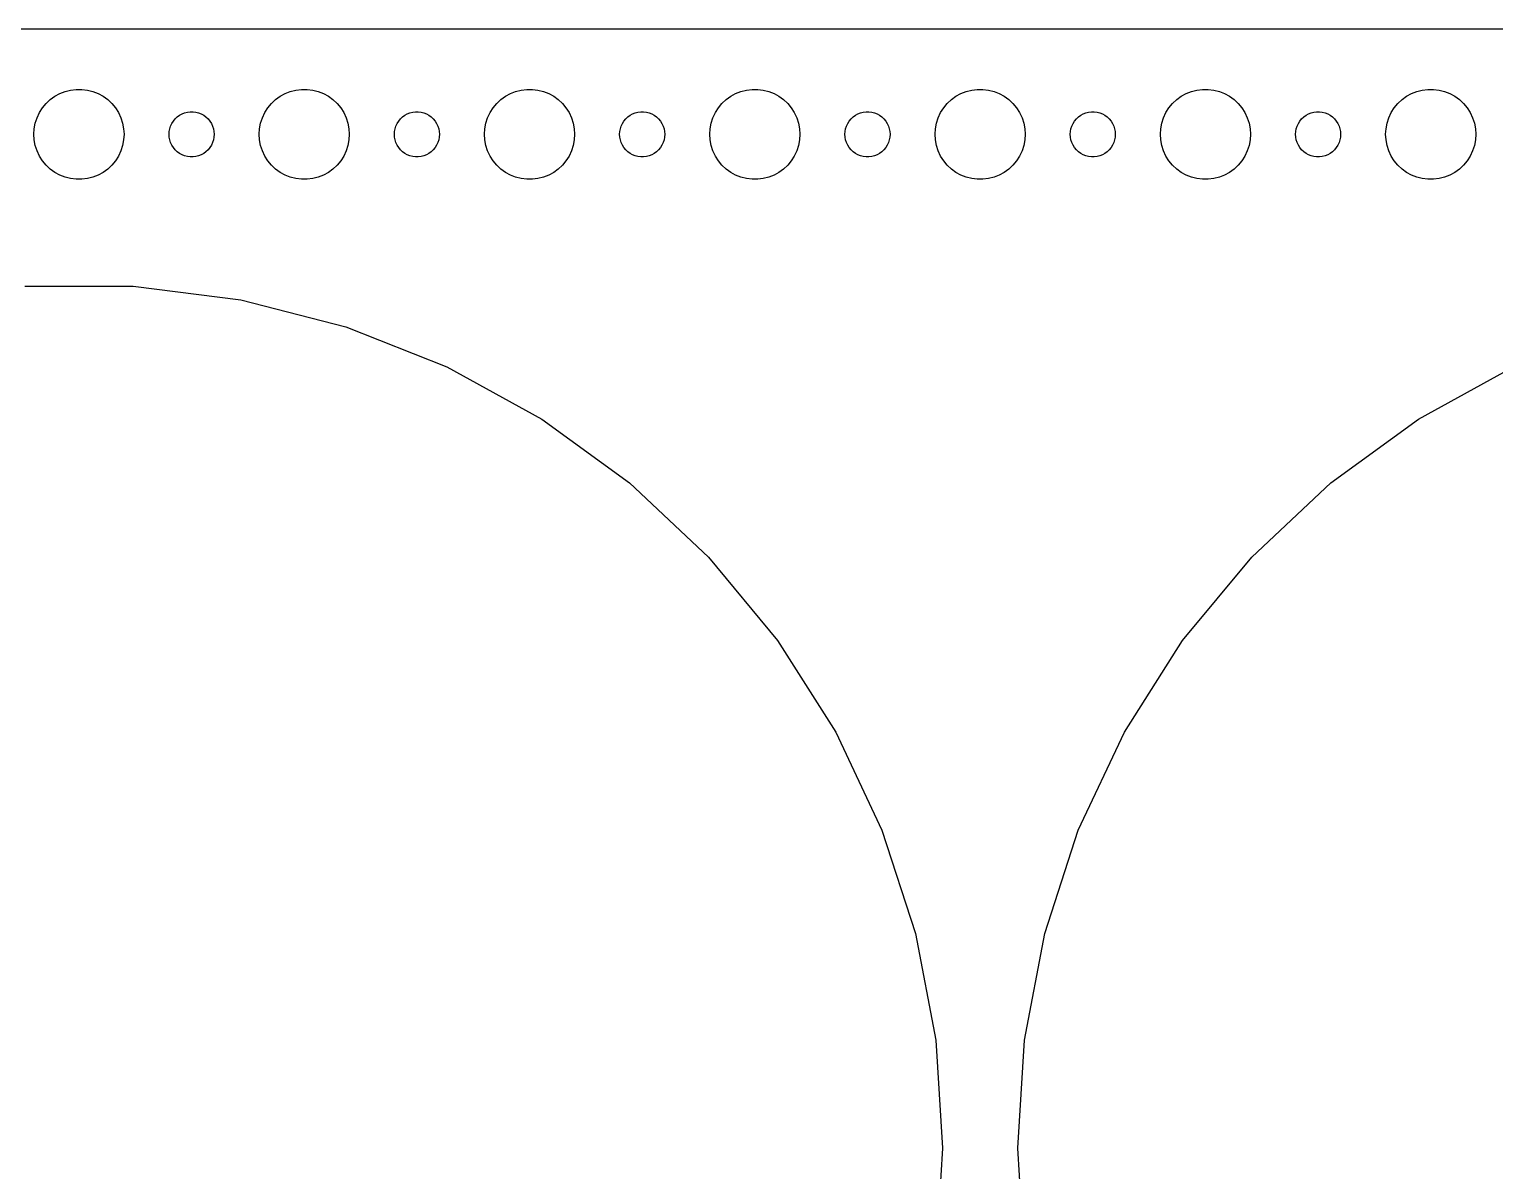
# Model space of a CAD drawing. Header units: metres. Extents: x -187 to 187, y -74 to 74.
# Drawn here: x -3.3 to 94.3, y -1.5 to 74.5 of the extents above; entities that cross this region are included whole.
import ezdxf

# ---------------------------------------------------------------- set-up
doc = ezdxf.new("R2010")
doc.units = ezdxf.units.M

msp = doc.modelspace()

# ---------------------------------------------------------------- linework, layer by layer
for p, q in [((182.314, 74.4901), (-182.314, 74.4901)), ((-1.27733, 70.2145), (-0.92705, 70.3532)), ((-0.92705, 70.3532), (-0.56213, 70.4469)), ((-0.56213, 70.4469), (-0.18837, 70.4941)), ((-0.18837, 70.4941), (0.18837, 70.4941)), ((0.18837, 70.4941), (0.56213, 70.4469)), ((0.56213, 70.4469), (0.92705, 70.3532)), ((0.92705, 70.3532), (1.27733, 70.2145)), ((13.7227, 70.2145), (14.0729, 70.3532)), ((14.0729, 70.3532), (14.4379, 70.4469)), ((14.4379, 70.4469), (14.8116, 70.4941)), ((14.8116, 70.4941), (15.1884, 70.4941)), ((15.1884, 70.4941), (15.5621, 70.4469)), ((15.5621, 70.4469), (15.927, 70.3532)), ((15.927, 70.3532), (16.2773, 70.2145)), ((28.7227, 70.2145), (29.0729, 70.3532)), ((29.0729, 70.3532), (29.4379, 70.4469)), ((29.4379, 70.4469), (29.8116, 70.4941)), ((29.8116, 70.4941), (30.1884, 70.4941)), ((30.1884, 70.4941), (30.5621, 70.4469)), ((30.5621, 70.4469), (30.927, 70.3532)), ((30.927, 70.3532), (31.2773, 70.2145)), ((43.7227, 70.2145), (44.0729, 70.3532)), ((44.0729, 70.3532), (44.4379, 70.4469)), ((44.4379, 70.4469), (44.8116, 70.4941)), ((44.8116, 70.4941), (45.1884, 70.4941)), ((45.1884, 70.4941), (45.5621, 70.4469)), ((45.5621, 70.4469), (45.927, 70.3532)), ((45.927, 70.3532), (46.2773, 70.2145)), ((58.7227, 70.2145), (59.0729, 70.3532)), ((59.0729, 70.3532), (59.4379, 70.4469)), ((59.4379, 70.4469), (59.8116, 70.4941)), ((59.8116, 70.4941), (60.1884, 70.4941)), ((60.1884, 70.4941), (60.5621, 70.4469)), ((60.5621, 70.4469), (60.927, 70.3532)), ((60.927, 70.3532), (61.2773, 70.2145)), ((73.7227, 70.2145), (74.073, 70.3532)), ((74.073, 70.3532), (74.4379, 70.4469)), ((74.4379, 70.4469), (74.8116, 70.4941)), ((74.8116, 70.4941), (75.1884, 70.4941)), ((75.1884, 70.4941), (75.5621, 70.4469)), ((75.5621, 70.4469), (75.927, 70.3532)), ((75.927, 70.3532), (76.2773, 70.2145)), ((88.7227, 70.2145), (89.073, 70.3532)), ((89.073, 70.3532), (89.4379, 70.4469)), ((89.4379, 70.4469), (89.8116, 70.4941)), ((89.8116, 70.4941), (90.1884, 70.4941)), ((90.1884, 70.4941), (90.5621, 70.4469)), ((90.5621, 70.4469), (90.927, 70.3532)), ((90.927, 70.3532), (91.2773, 70.2145)), ((-2.42705, 69.2634), (-2.1869, 69.5536)), ((-2.1869, 69.5536), (-1.91226, 69.8115)), ((-1.91226, 69.8115), (-1.60747, 70.033)), ((-1.60747, 70.033), (-1.27733, 70.2145)), ((1.27733, 70.2145), (1.60747, 70.033)), ((1.60747, 70.033), (1.91226, 69.8115)), ((1.91226, 69.8115), (2.1869, 69.5536)), ((2.1869, 69.5536), (2.42705, 69.2634)), ((12.5729, 69.2634), (12.8131, 69.5536)), ((12.8131, 69.5536), (13.0877, 69.8115)), ((13.0877, 69.8115), (13.3925, 70.033)), ((13.3925, 70.033), (13.7227, 70.2145)), ((16.2773, 70.2145), (16.6075, 70.033)), ((16.6075, 70.033), (16.9123, 69.8115)), ((16.9123, 69.8115), (17.1869, 69.5536)), ((17.1869, 69.5536), (17.427, 69.2634)), ((27.5729, 69.2634), (27.8131, 69.5536)), ((27.8131, 69.5536), (28.0877, 69.8115)), ((28.0877, 69.8115), (28.3925, 70.033)), ((28.3925, 70.033), (28.7227, 70.2145)), ((31.2773, 70.2145), (31.6075, 70.033)), ((31.6075, 70.033), (31.9123, 69.8115)), ((31.9123, 69.8115), (32.1869, 69.5536)), ((32.1869, 69.5536), (32.427, 69.2634)), ((42.5729, 69.2634), (42.8131, 69.5536)), ((42.8131, 69.5536), (43.0877, 69.8115)), ((43.0877, 69.8115), (43.3925, 70.033)), ((43.3925, 70.033), (43.7227, 70.2145)), ((46.2773, 70.2145), (46.6075, 70.033)), ((46.6075, 70.033), (46.9123, 69.8115)), ((46.9123, 69.8115), (47.1869, 69.5536)), ((47.1869, 69.5536), (47.427, 69.2634)), ((57.5729, 69.2634), (57.8131, 69.5536)), ((57.8131, 69.5536), (58.0877, 69.8115)), ((58.0877, 69.8115), (58.3925, 70.033)), ((58.3925, 70.033), (58.7227, 70.2145)), ((61.2773, 70.2145), (61.6075, 70.033)), ((61.6075, 70.033), (61.9123, 69.8115)), ((61.9123, 69.8115), (62.1869, 69.5536)), ((62.1869, 69.5536), (62.427, 69.2634)), ((72.573, 69.2634), (72.8131, 69.5536)), ((72.8131, 69.5536), (73.0877, 69.8115)), ((73.0877, 69.8115), (73.3925, 70.033)), ((73.3925, 70.033), (73.7227, 70.2145)), ((76.2773, 70.2145), (76.6075, 70.033)), ((76.6075, 70.033), (76.9123, 69.8115)), ((76.9123, 69.8115), (77.1869, 69.5536)), ((77.1869, 69.5536), (77.427, 69.2634)), ((87.573, 69.2634), (87.8131, 69.5536)), ((87.8131, 69.5536), (88.0877, 69.8115)), ((88.0877, 69.8115), (88.3925, 70.033)), ((88.3925, 70.033), (88.7227, 70.2145)), ((91.2773, 70.2145), (91.6075, 70.033)), ((91.6075, 70.033), (91.9123, 69.8115)), ((91.9123, 69.8115), (92.1869, 69.5536)), ((92.1869, 69.5536), (92.427, 69.2634)), ((-2.90575, 68.2461), (-2.78932, 68.6044)), ((-2.78932, 68.6044), (-2.62891, 68.9453)), ((-2.62891, 68.9453), (-2.42705, 69.2634)), ((2.42705, 69.2634), (2.62891, 68.9453)), ((2.62891, 68.9453), (2.78932, 68.6044)), ((2.78932, 68.6044), (2.90575, 68.2461)), ((6.18553, 68.2226), (6.28647, 68.3817)), ((6.28647, 68.3817), (6.40654, 68.5268)), ((6.40654, 68.5268), (6.54385, 68.6558)), ((6.54385, 68.6558), (6.69626, 68.7665)), ((6.69626, 68.7665), (6.86133, 68.8572)), ((6.86133, 68.8572), (7.03647, 68.9266)), ((7.03647, 68.9266), (7.21892, 68.9734)), ((7.21892, 68.9734), (7.40581, 68.997)), ((7.40581, 68.997), (7.59418, 68.997)), ((7.59418, 68.997), (7.78107, 68.9734)), ((7.78107, 68.9734), (7.96352, 68.9266)), ((7.96352, 68.9266), (8.13866, 68.8572)), ((8.13866, 68.8572), (8.30373, 68.7665)), ((8.30373, 68.7665), (8.45613, 68.6558)), ((8.45613, 68.6558), (8.59344, 68.5268)), ((8.59344, 68.5268), (8.71352, 68.3817)), ((8.71352, 68.3817), (8.81445, 68.2226)), ((12.0942, 68.2461), (12.2107, 68.6044)), ((12.2107, 68.6044), (12.3711, 68.9453)), ((12.3711, 68.9453), (12.5729, 69.2634)), ((17.427, 69.2634), (17.6289, 68.9453)), ((17.6289, 68.9453), (17.7893, 68.6044)), ((17.7893, 68.6044), (17.9057, 68.2461)), ((21.1855, 68.2226), (21.2865, 68.3817)), ((21.2865, 68.3817), (21.4065, 68.5268)), ((21.4065, 68.5268), (21.5439, 68.6558)), ((21.5439, 68.6558), (21.6963, 68.7665)), ((21.6963, 68.7665), (21.8613, 68.8572)), ((21.8613, 68.8572), (22.0365, 68.9266)), ((22.0365, 68.9266), (22.2189, 68.9734)), ((22.2189, 68.9734), (22.4058, 68.997)), ((22.4058, 68.997), (22.5942, 68.997)), ((22.5942, 68.997), (22.7811, 68.9734)), ((22.7811, 68.9734), (22.9635, 68.9266)), ((22.9635, 68.9266), (23.1387, 68.8572)), ((23.1387, 68.8572), (23.3037, 68.7665)), ((23.3037, 68.7665), (23.4561, 68.6558)), ((23.4561, 68.6558), (23.5934, 68.5268)), ((23.5934, 68.5268), (23.7135, 68.3817)), ((23.7135, 68.3817), (23.8145, 68.2226)), ((27.0942, 68.2461), (27.2107, 68.6044)), ((27.2107, 68.6044), (27.3711, 68.9453)), ((27.3711, 68.9453), (27.5729, 69.2634)), ((32.427, 69.2634), (32.6289, 68.9453)), ((32.6289, 68.9453), (32.7893, 68.6044)), ((32.7893, 68.6044), (32.9057, 68.2461)), ((36.1855, 68.2226), (36.2865, 68.3817)), ((36.2865, 68.3817), (36.4065, 68.5268)), ((36.4065, 68.5268), (36.5439, 68.6558)), ((36.5439, 68.6558), (36.6963, 68.7665)), ((36.6963, 68.7665), (36.8613, 68.8572)), ((36.8613, 68.8572), (37.0365, 68.9266)), ((37.0365, 68.9266), (37.2189, 68.9734)), ((37.2189, 68.9734), (37.4058, 68.997)), ((37.4058, 68.997), (37.5942, 68.997)), ((37.5942, 68.997), (37.7811, 68.9734)), ((37.7811, 68.9734), (37.9635, 68.9266)), ((37.9635, 68.9266), (38.1387, 68.8572)), ((38.1387, 68.8572), (38.3037, 68.7665)), ((38.3037, 68.7665), (38.4561, 68.6558)), ((38.4561, 68.6558), (38.5934, 68.5268)), ((38.5934, 68.5268), (38.7135, 68.3817)), ((38.7135, 68.3817), (38.8145, 68.2226)), ((42.0942, 68.2461), (42.2107, 68.6044)), ((42.2107, 68.6044), (42.3711, 68.9453)), ((42.3711, 68.9453), (42.5729, 69.2634)), ((47.427, 69.2634), (47.6289, 68.9453)), ((47.6289, 68.9453), (47.7893, 68.6044)), ((47.7893, 68.6044), (47.9057, 68.2461)), ((51.1855, 68.2226), (51.2865, 68.3817)), ((51.2865, 68.3817), (51.4065, 68.5268)), ((51.4065, 68.5268), (51.5439, 68.6558)), ((51.5439, 68.6558), (51.6963, 68.7665)), ((51.6963, 68.7665), (51.8613, 68.8572)), ((51.8613, 68.8572), (52.0365, 68.9266)), ((52.0365, 68.9266), (52.2189, 68.9734)), ((52.2189, 68.9734), (52.4058, 68.997)), ((52.4058, 68.997), (52.5942, 68.997)), ((52.5942, 68.997), (52.7811, 68.9734)), ((52.7811, 68.9734), (52.9635, 68.9266)), ((52.9635, 68.9266), (53.1387, 68.8572)), ((53.1387, 68.8572), (53.3037, 68.7665)), ((53.3037, 68.7665), (53.4561, 68.6558)), ((53.4561, 68.6558), (53.5934, 68.5268)), ((53.5934, 68.5268), (53.7135, 68.3817)), ((53.7135, 68.3817), (53.8145, 68.2226)), ((57.0942, 68.2461), (57.2107, 68.6044)), ((57.2107, 68.6044), (57.3711, 68.9453)), ((57.3711, 68.9453), (57.5729, 69.2634)), ((62.427, 69.2634), (62.6289, 68.9453)), ((62.6289, 68.9453), (62.7893, 68.6044)), ((62.7893, 68.6044), (62.9057, 68.2461)), ((66.1855, 68.2226), (66.2865, 68.3817)), ((66.2865, 68.3817), (66.4065, 68.5268)), ((66.4065, 68.5268), (66.5439, 68.6558)), ((66.5439, 68.6558), (66.6963, 68.7665)), ((66.6963, 68.7665), (66.8613, 68.8572)), ((66.8613, 68.8572), (67.0365, 68.9266)), ((67.0365, 68.9266), (67.2189, 68.9734)), ((67.2189, 68.9734), (67.4058, 68.997)), ((67.4058, 68.997), (67.5942, 68.997)), ((67.5942, 68.997), (67.7811, 68.9734)), ((67.7811, 68.9734), (67.9635, 68.9266)), ((67.9635, 68.9266), (68.1387, 68.8572)), ((68.1387, 68.8572), (68.3037, 68.7665)), ((68.3037, 68.7665), (68.4561, 68.6558)), ((68.4561, 68.6558), (68.5934, 68.5268)), ((68.5934, 68.5268), (68.7135, 68.3817)), ((68.7135, 68.3817), (68.8145, 68.2226)), ((72.0943, 68.2461), (72.2107, 68.6044)), ((72.2107, 68.6044), (72.3711, 68.9453)), ((72.3711, 68.9453), (72.573, 69.2634)), ((77.427, 69.2634), (77.6289, 68.9453)), ((77.6289, 68.9453), (77.7893, 68.6044)), ((77.7893, 68.6044), (77.9057, 68.2461)), ((81.1855, 68.2226), (81.2865, 68.3817)), ((81.2865, 68.3817), (81.4065, 68.5268)), ((81.4065, 68.5268), (81.5439, 68.6558)), ((81.5439, 68.6558), (81.6963, 68.7665)), ((81.6963, 68.7665), (81.8613, 68.8572)), ((81.8613, 68.8572), (82.0365, 68.9266)), ((82.0365, 68.9266), (82.2189, 68.9734)), ((82.2189, 68.9734), (82.4058, 68.997)), ((82.4058, 68.997), (82.5942, 68.997)), ((82.5942, 68.997), (82.7811, 68.9734)), ((82.7811, 68.9734), (82.9635, 68.9266)), ((82.9635, 68.9266), (83.1387, 68.8572)), ((83.1387, 68.8572), (83.3037, 68.7665)), ((83.3037, 68.7665), (83.4561, 68.6558)), ((83.4561, 68.6558), (83.5934, 68.5268)), ((83.5934, 68.5268), (83.7135, 68.3817)), ((83.7135, 68.3817), (83.8145, 68.2226)), ((87.0943, 68.2461), (87.2107, 68.6044)), ((87.2107, 68.6044), (87.3711, 68.9453)), ((87.3711, 68.9453), (87.573, 69.2634)), ((92.427, 69.2634), (92.6289, 68.9453)), ((92.6289, 68.9453), (92.7893, 68.6044)), ((92.7893, 68.6044), (92.9057, 68.2461)), ((-3, 67.5), (-2.97633, 67.876)), ((-2.97633, 67.124), (-3, 67.5)), ((-2.97633, 67.876), (-2.90575, 68.2461)), ((2.90575, 68.2461), (2.97633, 67.876)), ((2.97633, 67.876), (3, 67.5)), ((3, 67.5), (2.97633, 67.124)), ((6, 67.5), (6.01183, 67.688)), ((6.01183, 67.312), (6, 67.5)), ((6.01183, 67.688), (6.04712, 67.873)), ((6.04712, 67.873), (6.10533, 68.0522)), ((6.10533, 68.0522), (6.18553, 68.2226)), ((8.81445, 68.2226), (8.89465, 68.0522)), ((8.89465, 68.0522), (8.95287, 67.873)), ((8.95287, 67.873), (8.98816, 67.688)), ((8.98816, 67.688), (9, 67.5)), ((9, 67.5), (8.98816, 67.312)), ((12, 67.5), (12.0237, 67.876)), ((12.0237, 67.124), (12, 67.5)), ((12.0237, 67.876), (12.0942, 68.2461)), ((17.9057, 68.2461), (17.9763, 67.876)), ((17.9763, 67.876), (18, 67.5)), ((18, 67.5), (17.9763, 67.124)), ((21, 67.5), (21.0118, 67.688)), ((21.0118, 67.312), (21, 67.5)), ((21.0118, 67.688), (21.0471, 67.873)), ((21.0471, 67.873), (21.1053, 68.0522)), ((21.1053, 68.0522), (21.1855, 68.2226)), ((23.8145, 68.2226), (23.8947, 68.0522)), ((23.8947, 68.0522), (23.9529, 67.873)), ((23.9529, 67.873), (23.9882, 67.688)), ((23.9882, 67.688), (24, 67.5)), ((24, 67.5), (23.9882, 67.312)), ((27, 67.5), (27.0237, 67.876)), ((27.0237, 67.124), (27, 67.5)), ((27.0237, 67.876), (27.0942, 68.2461)), ((32.9057, 68.2461), (32.9763, 67.876)), ((32.9763, 67.876), (33, 67.5)), ((33, 67.5), (32.9763, 67.124)), ((36, 67.5), (36.0118, 67.688)), ((36.0118, 67.312), (36, 67.5)), ((36.0118, 67.688), (36.0471, 67.873)), ((36.0471, 67.873), (36.1053, 68.0522)), ((36.1053, 68.0522), (36.1855, 68.2226)), ((38.8145, 68.2226), (38.8947, 68.0522)), ((38.8947, 68.0522), (38.9529, 67.873)), ((38.9529, 67.873), (38.9882, 67.688)), ((38.9882, 67.688), (39, 67.5)), ((39, 67.5), (38.9882, 67.312)), ((42, 67.5), (42.0237, 67.876)), ((42.0237, 67.124), (42, 67.5)), ((42.0237, 67.876), (42.0942, 68.2461)), ((47.9057, 68.2461), (47.9763, 67.876)), ((47.9763, 67.876), (48, 67.5)), ((48, 67.5), (47.9763, 67.124)), ((51, 67.5), (51.0118, 67.688)), ((51.0118, 67.312), (51, 67.5)), ((51.0118, 67.688), (51.0471, 67.873)), ((51.0471, 67.873), (51.1053, 68.0522)), ((51.1053, 68.0522), (51.1855, 68.2226)), ((53.8145, 68.2226), (53.8947, 68.0522)), ((53.8947, 68.0522), (53.9529, 67.873)), ((53.9529, 67.873), (53.9882, 67.688)), ((53.9882, 67.688), (54, 67.5)), ((54, 67.5), (53.9882, 67.312)), ((57, 67.5), (57.0237, 67.876)), ((57.0237, 67.124), (57, 67.5)), ((57.0237, 67.876), (57.0942, 68.2461)), ((62.9057, 68.2461), (62.9763, 67.876)), ((62.9763, 67.876), (63, 67.5)), ((63, 67.5), (62.9763, 67.124)), ((66, 67.5), (66.0118, 67.688)), ((66.0118, 67.312), (66, 67.5)), ((66.0118, 67.688), (66.0471, 67.873)), ((66.0471, 67.873), (66.1053, 68.0522)), ((66.1053, 68.0522), (66.1855, 68.2226)), ((68.8145, 68.2226), (68.8947, 68.0522)), ((68.8947, 68.0522), (68.9529, 67.873)), ((68.9529, 67.873), (68.9882, 67.688)), ((68.9882, 67.688), (69, 67.5)), ((69, 67.5), (68.9882, 67.312)), ((72, 67.5), (72.0237, 67.876)), ((72.0237, 67.124), (72, 67.5)), ((72.0237, 67.876), (72.0943, 68.2461)), ((77.9057, 68.2461), (77.9763, 67.876)), ((77.9763, 67.876), (78, 67.5)), ((78, 67.5), (77.9763, 67.124)), ((81, 67.5), (81.0118, 67.688)), ((81.0118, 67.312), (81, 67.5)), ((81.0118, 67.688), (81.0471, 67.873)), ((81.0471, 67.873), (81.1053, 68.0522)), ((81.1053, 68.0522), (81.1855, 68.2226)), ((83.8145, 68.2226), (83.8947, 68.0522)), ((83.8947, 68.0522), (83.9529, 67.873)), ((83.9529, 67.873), (83.9882, 67.688)), ((83.9882, 67.688), (84, 67.5)), ((84, 67.5), (83.9882, 67.312)), ((87, 67.5), (87.0237, 67.876)), ((87.0237, 67.124), (87, 67.5)), ((87.0237, 67.876), (87.0943, 68.2461)), ((92.9057, 68.2461), (92.9763, 67.876)), ((92.9763, 67.876), (93, 67.5)), ((93, 67.5), (92.9763, 67.124)), ((-2.90575, 66.7539), (-2.97633, 67.124)), ((-2.78932, 66.3956), (-2.90575, 66.7539)), ((-2.62891, 66.0547), (-2.78932, 66.3956)), ((2.78932, 66.3956), (2.62891, 66.0547)), ((2.90575, 66.7539), (2.78932, 66.3956)), ((2.97633, 67.124), (2.90575, 66.7539)), ((6.04712, 67.127), (6.01183, 67.312)), ((6.10533, 66.9478), (6.04712, 67.127)), ((6.18553, 66.7774), (6.10533, 66.9478)), ((6.28647, 66.6183), (6.18553, 66.7774)), ((6.40654, 66.4732), (6.28647, 66.6183)), ((6.54385, 66.3442), (6.40654, 66.4732)), ((6.69626, 66.2335), (6.54385, 66.3442)), ((8.45613, 66.3442), (8.30373, 66.2335)), ((8.59344, 66.4732), (8.45613, 66.3442)), ((8.71352, 66.6183), (8.59344, 66.4732)), ((8.81445, 66.7774), (8.71352, 66.6183)), ((8.89465, 66.9478), (8.81445, 66.7774)), ((8.95287, 67.127), (8.89465, 66.9478)), ((8.98816, 67.312), (8.95287, 67.127)), ((12.0942, 66.7539), (12.0237, 67.124)), ((12.2107, 66.3956), (12.0942, 66.7539)), ((12.3711, 66.0547), (12.2107, 66.3956)), ((17.7893, 66.3956), (17.6289, 66.0547)), ((17.9057, 66.7539), (17.7893, 66.3956)), ((17.9763, 67.124), (17.9057, 66.7539)), ((21.0471, 67.127), (21.0118, 67.312)), ((21.1053, 66.9478), (21.0471, 67.127)), ((21.1855, 66.7774), (21.1053, 66.9478)), ((21.2865, 66.6183), (21.1855, 66.7774)), ((21.4065, 66.4732), (21.2865, 66.6183)), ((21.5439, 66.3442), (21.4065, 66.4732)), ((21.6963, 66.2335), (21.5439, 66.3442)), ((23.4561, 66.3442), (23.3037, 66.2335)), ((23.5934, 66.4732), (23.4561, 66.3442)), ((23.7135, 66.6183), (23.5934, 66.4732)), ((23.8145, 66.7774), (23.7135, 66.6183)), ((23.8947, 66.9478), (23.8145, 66.7774)), ((23.9529, 67.127), (23.8947, 66.9478)), ((23.9882, 67.312), (23.9529, 67.127)), ((27.0942, 66.7539), (27.0237, 67.124)), ((27.2107, 66.3956), (27.0942, 66.7539)), ((27.3711, 66.0547), (27.2107, 66.3956)), ((32.7893, 66.3956), (32.6289, 66.0547)), ((32.9057, 66.7539), (32.7893, 66.3956)), ((32.9763, 67.124), (32.9057, 66.7539)), ((36.0471, 67.127), (36.0118, 67.312)), ((36.1053, 66.9478), (36.0471, 67.127)), ((36.1855, 66.7774), (36.1053, 66.9478)), ((36.2865, 66.6183), (36.1855, 66.7774)), ((36.4065, 66.4732), (36.2865, 66.6183)), ((36.5439, 66.3442), (36.4065, 66.4732)), ((36.6963, 66.2335), (36.5439, 66.3442)), ((38.4561, 66.3442), (38.3037, 66.2335)), ((38.5934, 66.4732), (38.4561, 66.3442)), ((38.7135, 66.6183), (38.5934, 66.4732)), ((38.8145, 66.7774), (38.7135, 66.6183)), ((38.8947, 66.9478), (38.8145, 66.7774)), ((38.9529, 67.127), (38.8947, 66.9478)), ((38.9882, 67.312), (38.9529, 67.127)), ((42.0942, 66.7539), (42.0237, 67.124)), ((42.2107, 66.3956), (42.0942, 66.7539)), ((42.3711, 66.0547), (42.2107, 66.3956)), ((47.7893, 66.3956), (47.6289, 66.0547)), ((47.9057, 66.7539), (47.7893, 66.3956)), ((47.9763, 67.124), (47.9057, 66.7539)), ((51.0471, 67.127), (51.0118, 67.312)), ((51.1053, 66.9478), (51.0471, 67.127)), ((51.1855, 66.7774), (51.1053, 66.9478)), ((51.2865, 66.6183), (51.1855, 66.7774)), ((51.4065, 66.4732), (51.2865, 66.6183)), ((51.5439, 66.3442), (51.4065, 66.4732)), ((51.6963, 66.2335), (51.5439, 66.3442)), ((53.4561, 66.3442), (53.3037, 66.2335)), ((53.5934, 66.4732), (53.4561, 66.3442)), ((53.7135, 66.6183), (53.5934, 66.4732)), ((53.8145, 66.7774), (53.7135, 66.6183)), ((53.8947, 66.9478), (53.8145, 66.7774)), ((53.9529, 67.127), (53.8947, 66.9478)), ((53.9882, 67.312), (53.9529, 67.127)), ((57.0942, 66.7539), (57.0237, 67.124)), ((57.2107, 66.3956), (57.0942, 66.7539)), ((57.3711, 66.0547), (57.2107, 66.3956)), ((62.7893, 66.3956), (62.6289, 66.0547)), ((62.9057, 66.7539), (62.7893, 66.3956)), ((62.9763, 67.124), (62.9057, 66.7539)), ((66.0471, 67.127), (66.0118, 67.312)), ((66.1053, 66.9478), (66.0471, 67.127)), ((66.1855, 66.7774), (66.1053, 66.9478)), ((66.2865, 66.6183), (66.1855, 66.7774)), ((66.4065, 66.4732), (66.2865, 66.6183)), ((66.5439, 66.3442), (66.4065, 66.4732)), ((66.6963, 66.2335), (66.5439, 66.3442)), ((68.4561, 66.3442), (68.3037, 66.2335)), ((68.5934, 66.4732), (68.4561, 66.3442)), ((68.7135, 66.6183), (68.5934, 66.4732)), ((68.8145, 66.7774), (68.7135, 66.6183)), ((68.8947, 66.9478), (68.8145, 66.7774)), ((68.9529, 67.127), (68.8947, 66.9478)), ((68.9882, 67.312), (68.9529, 67.127)), ((72.0943, 66.7539), (72.0237, 67.124)), ((72.2107, 66.3956), (72.0943, 66.7539)), ((72.3711, 66.0547), (72.2107, 66.3956)), ((77.7893, 66.3956), (77.6289, 66.0547)), ((77.9057, 66.7539), (77.7893, 66.3956)), ((77.9763, 67.124), (77.9057, 66.7539)), ((81.0471, 67.127), (81.0118, 67.312)), ((81.1053, 66.9478), (81.0471, 67.127)), ((81.1855, 66.7774), (81.1053, 66.9478)), ((81.2865, 66.6183), (81.1855, 66.7774)), ((81.4065, 66.4732), (81.2865, 66.6183)), ((81.5439, 66.3442), (81.4065, 66.4732)), ((81.6963, 66.2335), (81.5439, 66.3442)), ((83.4561, 66.3442), (83.3037, 66.2335)), ((83.5934, 66.4732), (83.4561, 66.3442)), ((83.7135, 66.6183), (83.5934, 66.4732)), ((83.8145, 66.7774), (83.7135, 66.6183)), ((83.8947, 66.9478), (83.8145, 66.7774)), ((83.9529, 67.127), (83.8947, 66.9478)), ((83.9882, 67.312), (83.9529, 67.127)), ((87.0943, 66.7539), (87.0237, 67.124)), ((87.2107, 66.3956), (87.0943, 66.7539)), ((87.3711, 66.0547), (87.2107, 66.3956)), ((92.7893, 66.3956), (92.6289, 66.0547)), ((92.9057, 66.7539), (92.7893, 66.3956)), ((92.9763, 67.124), (92.9057, 66.7539)), ((-2.42705, 65.7366), (-2.62891, 66.0547)), ((-2.1869, 65.4464), (-2.42705, 65.7366)), ((-1.91226, 65.1885), (-2.1869, 65.4464)), ((2.1869, 65.4464), (1.91226, 65.1885)), ((2.42705, 65.7366), (2.1869, 65.4464)), ((2.62891, 66.0547), (2.42705, 65.7366)), ((6.86133, 66.1428), (6.69626, 66.2335)), ((7.03647, 66.0734), (6.86133, 66.1428)), ((7.21892, 66.0266), (7.03647, 66.0734)), ((7.40581, 66.003), (7.21892, 66.0266)), ((7.59418, 66.003), (7.40581, 66.003)), ((7.78107, 66.0266), (7.59418, 66.003)), ((7.96352, 66.0734), (7.78107, 66.0266)), ((8.13866, 66.1428), (7.96352, 66.0734)), ((8.30373, 66.2335), (8.13866, 66.1428)), ((12.5729, 65.7366), (12.3711, 66.0547)), ((12.8131, 65.4464), (12.5729, 65.7366)), ((13.0877, 65.1885), (12.8131, 65.4464)), ((17.1869, 65.4464), (16.9123, 65.1885)), ((17.427, 65.7366), (17.1869, 65.4464)), ((17.6289, 66.0547), (17.427, 65.7366)), ((21.8613, 66.1428), (21.6963, 66.2335)), ((22.0365, 66.0734), (21.8613, 66.1428)), ((22.2189, 66.0266), (22.0365, 66.0734)), ((22.4058, 66.003), (22.2189, 66.0266)), ((22.5942, 66.003), (22.4058, 66.003)), ((22.7811, 66.0266), (22.5942, 66.003)), ((22.9635, 66.0734), (22.7811, 66.0266)), ((23.1387, 66.1428), (22.9635, 66.0734)), ((23.3037, 66.2335), (23.1387, 66.1428)), ((27.5729, 65.7366), (27.3711, 66.0547)), ((27.8131, 65.4464), (27.5729, 65.7366)), ((28.0877, 65.1885), (27.8131, 65.4464)), ((32.1869, 65.4464), (31.9123, 65.1885)), ((32.427, 65.7366), (32.1869, 65.4464)), ((32.6289, 66.0547), (32.427, 65.7366)), ((36.8613, 66.1428), (36.6963, 66.2335)), ((37.0365, 66.0734), (36.8613, 66.1428)), ((37.2189, 66.0266), (37.0365, 66.0734)), ((37.4058, 66.003), (37.2189, 66.0266)), ((37.5942, 66.003), (37.4058, 66.003)), ((37.7811, 66.0266), (37.5942, 66.003)), ((37.9635, 66.0734), (37.7811, 66.0266)), ((38.1387, 66.1428), (37.9635, 66.0734)), ((38.3037, 66.2335), (38.1387, 66.1428)), ((42.5729, 65.7366), (42.3711, 66.0547)), ((42.8131, 65.4464), (42.5729, 65.7366)), ((43.0877, 65.1885), (42.8131, 65.4464)), ((47.1869, 65.4464), (46.9123, 65.1885)), ((47.427, 65.7366), (47.1869, 65.4464)), ((47.6289, 66.0547), (47.427, 65.7366)), ((51.8613, 66.1428), (51.6963, 66.2335)), ((52.0365, 66.0734), (51.8613, 66.1428)), ((52.2189, 66.0266), (52.0365, 66.0734)), ((52.4058, 66.003), (52.2189, 66.0266)), ((52.5942, 66.003), (52.4058, 66.003)), ((52.7811, 66.0266), (52.5942, 66.003)), ((52.9635, 66.0734), (52.7811, 66.0266)), ((53.1387, 66.1428), (52.9635, 66.0734)), ((53.3037, 66.2335), (53.1387, 66.1428)), ((57.5729, 65.7366), (57.3711, 66.0547)), ((57.8131, 65.4464), (57.5729, 65.7366)), ((58.0877, 65.1885), (57.8131, 65.4464)), ((62.1869, 65.4464), (61.9123, 65.1885)), ((62.427, 65.7366), (62.1869, 65.4464)), ((62.6289, 66.0547), (62.427, 65.7366)), ((66.8613, 66.1428), (66.6963, 66.2335)), ((67.0365, 66.0734), (66.8613, 66.1428)), ((67.2189, 66.0266), (67.0365, 66.0734)), ((67.4058, 66.003), (67.2189, 66.0266)), ((67.5942, 66.003), (67.4058, 66.003)), ((67.7811, 66.0266), (67.5942, 66.003)), ((67.9635, 66.0734), (67.7811, 66.0266)), ((68.1387, 66.1428), (67.9635, 66.0734)), ((68.3037, 66.2335), (68.1387, 66.1428)), ((72.573, 65.7366), (72.3711, 66.0547)), ((72.8131, 65.4464), (72.573, 65.7366)), ((73.0877, 65.1885), (72.8131, 65.4464)), ((77.1869, 65.4464), (76.9123, 65.1885)), ((77.427, 65.7366), (77.1869, 65.4464)), ((77.6289, 66.0547), (77.427, 65.7366)), ((81.8613, 66.1428), (81.6963, 66.2335)), ((82.0365, 66.0734), (81.8613, 66.1428)), ((82.2189, 66.0266), (82.0365, 66.0734)), ((82.4058, 66.003), (82.2189, 66.0266)), ((82.5942, 66.003), (82.4058, 66.003)), ((82.7811, 66.0266), (82.5942, 66.003)), ((82.9635, 66.0734), (82.7811, 66.0266)), ((83.1387, 66.1428), (82.9635, 66.0734)), ((83.3037, 66.2335), (83.1387, 66.1428)), ((87.573, 65.7366), (87.3711, 66.0547)), ((87.8131, 65.4464), (87.573, 65.7366)), ((88.0877, 65.1885), (87.8131, 65.4464)), ((92.1869, 65.4464), (91.9123, 65.1885)), ((92.427, 65.7366), (92.1869, 65.4464)), ((92.6289, 66.0547), (92.427, 65.7366)), ((-1.60747, 64.967), (-1.91226, 65.1885)), ((-1.27733, 64.7855), (-1.60747, 64.967)), ((-0.92705, 64.6468), (-1.27733, 64.7855)), ((-0.56213, 64.5531), (-0.92705, 64.6468)), ((-0.18837, 64.5059), (-0.56213, 64.5531)), ((0.18837, 64.5059), (-0.18837, 64.5059)), ((0.56213, 64.5531), (0.18837, 64.5059)), ((0.92705, 64.6468), (0.56213, 64.5531)), ((1.27733, 64.7855), (0.92705, 64.6468)), ((1.60747, 64.967), (1.27733, 64.7855)), ((1.91226, 65.1885), (1.60747, 64.967)), ((13.3925, 64.967), (13.0877, 65.1885)), ((13.7227, 64.7855), (13.3925, 64.967)), ((14.0729, 64.6468), (13.7227, 64.7855)), ((14.4379, 64.5531), (14.0729, 64.6468)), ((14.8116, 64.5059), (14.4379, 64.5531)), ((15.1884, 64.5059), (14.8116, 64.5059)), ((15.5621, 64.5531), (15.1884, 64.5059)), ((15.927, 64.6468), (15.5621, 64.5531)), ((16.2773, 64.7855), (15.927, 64.6468)), ((16.6075, 64.967), (16.2773, 64.7855)), ((16.9123, 65.1885), (16.6075, 64.967)), ((28.3925, 64.967), (28.0877, 65.1885)), ((28.7227, 64.7855), (28.3925, 64.967)), ((29.0729, 64.6468), (28.7227, 64.7855)), ((29.4379, 64.5531), (29.0729, 64.6468)), ((29.8116, 64.5059), (29.4379, 64.5531)), ((30.1884, 64.5059), (29.8116, 64.5059)), ((30.5621, 64.5531), (30.1884, 64.5059)), ((30.927, 64.6468), (30.5621, 64.5531)), ((31.2773, 64.7855), (30.927, 64.6468)), ((31.6075, 64.967), (31.2773, 64.7855)), ((31.9123, 65.1885), (31.6075, 64.967)), ((43.3925, 64.967), (43.0877, 65.1885)), ((43.7227, 64.7855), (43.3925, 64.967)), ((44.0729, 64.6468), (43.7227, 64.7855)), ((44.4379, 64.5531), (44.0729, 64.6468)), ((44.8116, 64.5059), (44.4379, 64.5531)), ((45.1884, 64.5059), (44.8116, 64.5059)), ((45.5621, 64.5531), (45.1884, 64.5059)), ((45.927, 64.6468), (45.5621, 64.5531)), ((46.2773, 64.7855), (45.927, 64.6468)), ((46.6075, 64.967), (46.2773, 64.7855)), ((46.9123, 65.1885), (46.6075, 64.967)), ((58.3925, 64.967), (58.0877, 65.1885)), ((58.7227, 64.7855), (58.3925, 64.967)), ((59.0729, 64.6468), (58.7227, 64.7855)), ((59.4379, 64.5531), (59.0729, 64.6468)), ((59.8116, 64.5059), (59.4379, 64.5531)), ((60.1884, 64.5059), (59.8116, 64.5059)), ((60.5621, 64.5531), (60.1884, 64.5059)), ((60.927, 64.6468), (60.5621, 64.5531)), ((61.2773, 64.7855), (60.927, 64.6468)), ((61.6075, 64.967), (61.2773, 64.7855)), ((61.9123, 65.1885), (61.6075, 64.967)), ((73.3925, 64.967), (73.0877, 65.1885)), ((73.7227, 64.7855), (73.3925, 64.967)), ((74.073, 64.6468), (73.7227, 64.7855)), ((74.4379, 64.5531), (74.073, 64.6468)), ((74.8116, 64.5059), (74.4379, 64.5531)), ((75.1884, 64.5059), (74.8116, 64.5059)), ((75.5621, 64.5531), (75.1884, 64.5059)), ((75.927, 64.6468), (75.5621, 64.5531)), ((76.2773, 64.7855), (75.927, 64.6468)), ((76.6075, 64.967), (76.2773, 64.7855)), ((76.9123, 65.1885), (76.6075, 64.967)), ((88.3925, 64.967), (88.0877, 65.1885)), ((88.7227, 64.7855), (88.3925, 64.967)), ((89.073, 64.6468), (88.7227, 64.7855)), ((89.4379, 64.5531), (89.073, 64.6468)), ((89.8116, 64.5059), (89.4379, 64.5531)), ((90.1884, 64.5059), (89.8116, 64.5059)), ((90.5621, 64.5531), (90.1884, 64.5059)), ((90.927, 64.6468), (90.5621, 64.5531)), ((91.2773, 64.7855), (90.927, 64.6468)), ((91.6075, 64.967), (91.2773, 64.7855)), ((91.9123, 65.1885), (91.6075, 64.967)), ((-3.61044, 57.3865), (3.61044, 57.3865)), ((3.61044, 57.3865), (10.7744, 56.4815)), ((10.7744, 56.4815), (17.7685, 54.6857)), ((17.7685, 54.6857), (24.4823, 52.0276)), ((24.4823, 52.0276), (30.81, 48.5488)), ((89.19, 48.5488), (95.5177, 52.0276)), ((30.81, 48.5488), (36.6519, 44.3045)), ((83.3481, 44.3045), (89.19, 48.5488)), ((36.6519, 44.3045), (41.9157, 39.3615)), ((78.0843, 39.3615), (83.3481, 44.3045)), ((41.9157, 39.3615), (46.5185, 33.7977)), ((73.4815, 33.7977), (78.0843, 39.3615)), ((46.5185, 33.7977), (50.3876, 27.7008)), ((69.6124, 27.7008), (73.4815, 33.7977)), ((50.3876, 27.7008), (53.4621, 21.1672)), ((66.5378, 21.1672), (69.6124, 27.7008)), ((53.4621, 21.1672), (55.6935, 14.2997)), ((64.3065, 14.2997), (66.5378, 21.1672)), ((55.6935, 14.2997), (57.0466, 7.20665)), ((62.9534, 7.20665), (64.3065, 14.2997)), ((57.0466, 7.20665), (57.5, 0)), ((62.5, 0), (62.9534, 7.20665)), ((57.5, 0), (57.0466, -7.20665)), ((62.9534, -7.20665), (62.5, 0))]:
    msp.add_line(p, q)

doc.saveas('drawing.dxf')
